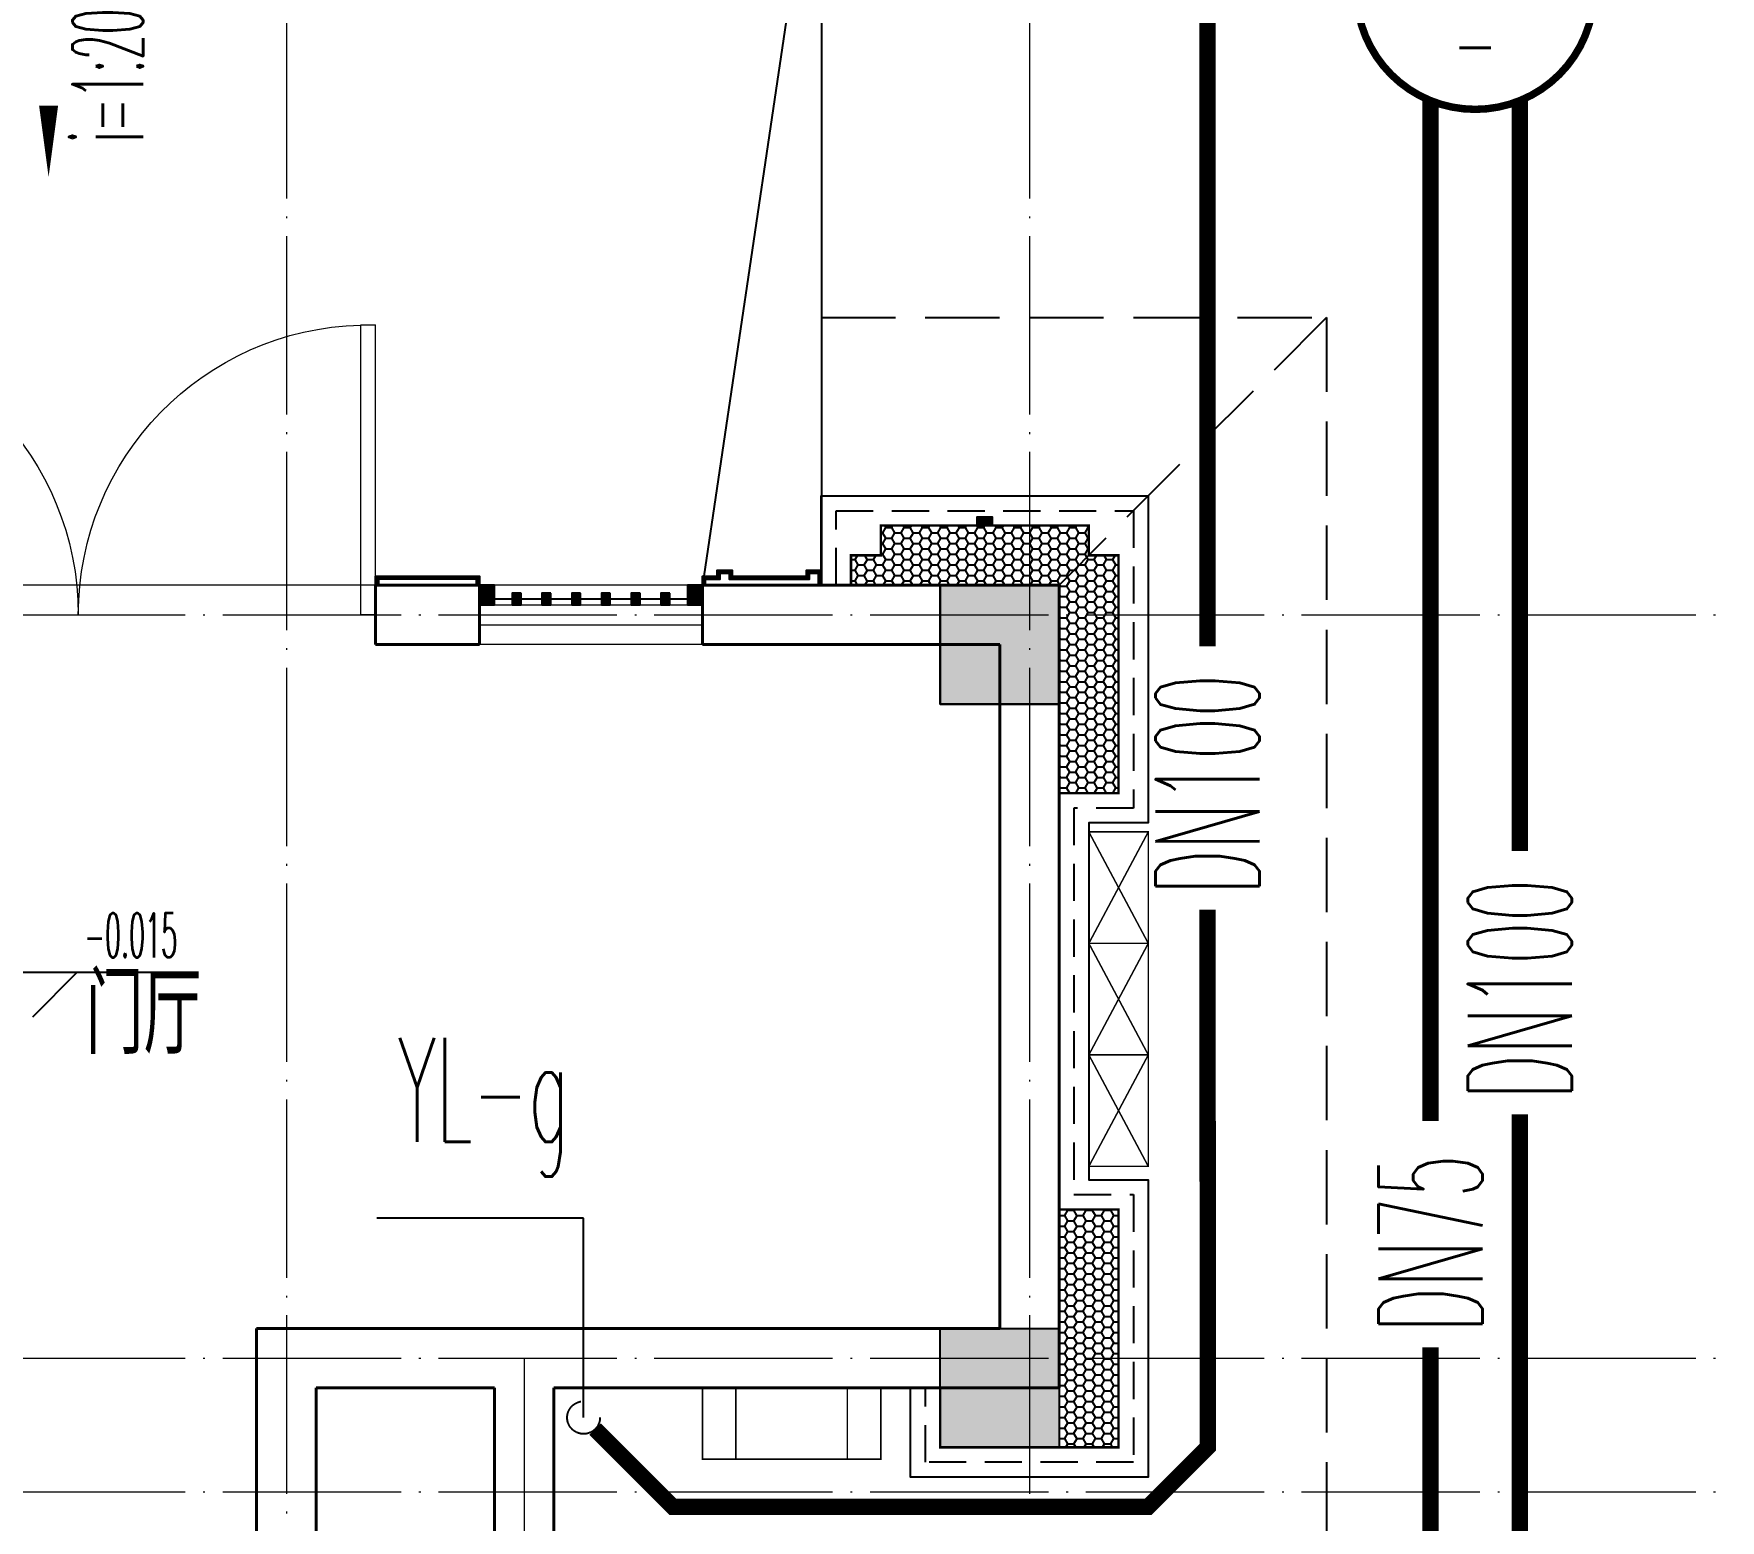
# Model space of a CAD drawing. Extents: x 27938 to 650306, y -92720 to 1524912.
# Drawn here: x 313767 to 319441, y 685112 to 690112 of the extents above; entities that cross this region are included whole.
import ezdxf
from ezdxf.enums import TextEntityAlignment as Align

# ---------------------------------------------------------------- set-up
doc = ezdxf.new("R2010")
doc.units = 0
doc.header["$LTSCALE"] = 1000
doc.header["$MEASUREMENT"] = 0
for name, pattern in [('DASH', [0.35, 0.25, -0.1]), ('DOTE', [2.42, 2, -0.2, 0.02, -0.2]), ('HIDDEN', [0.375, 0.25, -0.125])]:
    doc.linetypes.add(name, pattern=pattern)
for name, color, linetype in [('A-EQPM-MECH', 191, 'Continuous'), ('DIM_ELEV', 3, 'Continuous'), ('DIM_SYMB', 3, 'Continuous'), ('DIM_雨水', 3, 'Continuous'), ('PIPE-雨水', 4, 'Y'), ('PIPE-餐饮排水', 41, 'P'), ('PUB_TEXT', 4, 'Continuous'), ('TEXT_雨水', 7, 'Continuous'), ('TEXT_餐饮排水', 7, 'Continuous'), ('VPIPE-雨水', 4, 'DASH'), ('卫生间', 6, 'Continuous'), ('看线', 251, 'Continuous'), ('立面', 73, 'Continuous'), ('立面-看线', 251, 'Continuous'), ('设备', 253, 'Continuous'), ('铝合金', 144, 'Continuous')]:
    doc.layers.add(name, color=color, linetype=linetype)
for name, color, linetype, lineweight in [('DOTE', 19, 'DOTE', 9), ('PUB_HATCH', 8, 'Continuous', 9), ('WALL', 9, 'Continuous', 40), ('WINDOW', 8, 'Continuous', 15)]:
    doc.layers.add(name, color=color, linetype=linetype, lineweight=lineweight)
doc.styles.add('_TCH_DIM', font='SIMPLEX.shx', dxfattribs={"width": 0.6, "oblique": 10, "bigfont": 'hztxt.shx'})
doc.styles.add('_TWT_CIRCLE', font='COMPLEX', dxfattribs={"width": 1.1, "height": 3.5, "bigfont": 'HZTXT'})
doc.styles.add('_TWT_PIPEDN', font='SIMPLEX.shx', dxfattribs={"width": 0.6, "oblique": 10, "height": 3, "bigfont": 'HZTXT.shx'})
doc.styles.add('_TWT_SERIAL', font='simplex.shx', dxfattribs={"width": 0.6, "oblique": 10, "height": 3, "bigfont": 'aadri.shx'})
doc.styles.get("Standard").update_dxf_attribs({"font": 'gbenor.shx', "bigfont": 'gbcbig.shx'})
doc.linetypes.add('P', pattern='A,3,-0.2,["P",Standard,S=0.25,R=0,X=-0.1,Y=-0.115],-0.2', length=3.4)
doc.linetypes.add('Y', pattern='A,3,-0.2,["Y",Standard,S=0.25,R=0,X=-0.1,Y=-0.115],-0.2', length=3.4)

# ---------------------------------------------------------------- blocks, each defined once
blk = doc.blocks.new('A$C028C60F5')
at = {"color": 0}
blk.add_lwpolyline([(400, 0), (0, 0), (0, -400), (400, -400)], close=True, dxfattribs=at)
at = {"layer": 'PUB_HATCH', "color": 0}
blk.add_solid([(0, -400), (400, -400), (0, 0), (400, 0)], dxfattribs=at)
blk = doc.blocks.new('A$C341176C1')
at = {"layer": '设备', "color": 0, "const_width": 5}
blk.add_lwpolyline([(-240, -200), (0, -200), (0, -800), (-240, -800)], close=True, dxfattribs=at)
for points in [[(-240, -312.3), (0, -312.3)], [(-240, -687.7), (0, -687.7)]]:
    blk.add_lwpolyline(points, dxfattribs=at)
blk = doc.blocks.new('GDRDADWDAD')
at = {"layer": 'DOTE', "linetype": 'DOTE', "ltscale": 0.3}
for p, q in [((314616.6, 690157.2), (314616.6, 679557.2)), ((317116.6, 690157.2), (317116.6, 681057.2)), ((270116.6, 688157.2), (328916.6, 688157.2)), ((270116.6, 685657.2), (328916.6, 685657.2)), ((315416.6, 685657.2), (315416.6, 683657.2)), ((270116.6, 685207.2), (328916.6, 685207.2))]:
    blk.add_line(p, q, dxfattribs=at)
blk = doc.blocks.new('HFGHFHF')
at = {"layer": '卫生间', "color": 159, "linetype": 'DASH', "true_color": 0x22346e}
blk.add_line((280916.6, 689157.2), (281816.6, 688257.2), dxfattribs=at)
blk.add_lwpolyline([(282616.8, 689157.2), (280916.6, 689157.2), (280916.6, 684657.2), (280916.6, 684657.2), (280916.6, 684357.2), (272916.6, 684357.2), (272916.6, 683357.2), (271116.6, 683357.2), (271116.6, 673357.2), (273766.6, 673357.2), (273766.6, 672157.2), (297866.6, 672157.2), (297866.6, 673357.2), (299516.6, 673357.2)], dxfattribs=at)
blk = doc.blocks.new('A$C3EFA6995')
at = {"color": 8}
for p in [(9700, 100), (9700, -2400)]:
    blk.add_blockref('A$C028C60F5', p, dxfattribs=at)
blk = doc.blocks.new('$WINLIB2D$00000001')
at = {"color": 0}
for points in [[(-0.5, 0.5), (-0.5, -0.5)], [(-0.5, 0.5), (0.5, 0.5)], [(0.5, -0.5), (0.5, 0.5)], [(0.5, 0.1667), (-0.5, 0.1667)], [(0.5, -0.1667), (-0.5, -0.1667)], [(-0.5, -0.5), (0.5, -0.5)]]:
    blk.add_lwpolyline(points, dxfattribs=at)
blk = doc.blocks.new('$DorLib2D$00000002')
for p, q in [((-0.5, 0), (-0.5, 0.4875)), ((-0.475, 0.4875), (-0.5, 0.4875)), ((-0.475, 0), (-0.475, 0.4875)), ((0.475, 0), (0.475, 0.4875)), ((0.475, 0.4875), (0.5, 0.4875)), ((0.5, 0), (0.5, 0.4875)), ((-0.5, 0), (-0.475, 0)), ((0.5, 0), (0.475, 0))]:
    blk.add_line(p, q)
at = {"lineweight": 13}
for centre, start, end in [((-0.4875, 0), 0, 88.5307), ((0.4875, 0), 91.4693, 180)]:
    blk.add_arc(centre, 0.4875, start, end, dxfattribs=at)

msp = doc.modelspace()

# ---------------------------------------------------------------- hatches: boundary and pattern name
at = {"layer": 'PIPE-雨水'}
for points in [[(317716.6, 685357.2), (317744.1, 685357.2), (317744.1, 685345.8)], [(317716.6, 685357.2), (317736, 685337.7), (317744.1, 685345.8)], [(315916.6, 685157.2), (315897.1, 685137.7), (315905.2, 685129.7)], [(315916.6, 685157.2), (315916.6, 685129.7), (315905.2, 685129.7)], [(317516.6, 685157.2), (317516.6, 685129.7), (317528, 685129.7)], [(317516.6, 685157.2), (317536, 685137.7), (317528, 685129.7)]]:
    msp.add_hatch(color=256, dxfattribs=at).paths.add_polyline_path(points)
at = {"layer": '立面'}
h = msp.add_hatch(dxfattribs=at)
h.set_pattern_fill('ANSI31', color=8, scale=2)
h.set_pattern_definition([(45, (-577433.4547, -107108.3295), (-2.24506403, 2.24506403), [])])
h.paths.add_polyline_path([(316991.3, 688457.2), (316941.3, 688457.2), (316941.3, 688487.2), (316991.3, 688487.2)])
h = msp.add_hatch(dxfattribs=at)
h.set_pattern_fill('ANSI31', color=8, scale=2)
h.set_pattern_definition([(45, (-577633.4547, -108177.829), (-2.24506403, 2.24506403), [])])
edge = h.paths.add_edge_path()
edge.add_line((315266.6, 688257.2), (315256.6, 688257.2))
edge.add_line((315256.6, 688257.2), (315256.6, 688277.2))
edge.add_line((315256.6, 688277.2), (314926.6, 688277.2))
edge.add_line((314926.6, 688277.2), (314926.6, 688257.3))
edge.add_line((314926.6, 688257.3), (314916.6, 688257.2))
edge.add_line((314916.6, 688257.2), (314916.6, 688287.2))
edge.add_line((314916.6, 688287.2), (315266.6, 688287.2))
edge.add_line((315266.6, 688287.2), (315266.6, 688257.2))
h = msp.add_hatch(dxfattribs=at)
h.set_pattern_fill('ANSI31', color=8, scale=2)
h.set_pattern_definition([(45, (-389425.706, -266823.1597), (-2.24506403, 2.24506403), [])])
h.paths.add_polyline_path([(316416.3, 688257.3), (316016.6, 688257.3), (316016.6, 688287.3), (316066.6, 688287.3), (316066.6, 688307.4), (316116.6, 688307.4), (316116.6, 688287.4), (316366.5, 688287.1), (316366.6, 688307.4), (316416.3, 688307.4)])
h.paths.add_polyline_path([(316406.3, 688257.3), (316026.6, 688257.3), (316026.6, 688277.3), (316076.6, 688277.3), (316076.6, 688297.4), (316106.6, 688297.4), (316106.6, 688277.4), (316376.4, 688277.1), (316376.5, 688297.4), (316406.3, 688297.4)])
h = msp.add_hatch(dxfattribs=at)
h.set_pattern_fill('ANSI31', color=8, scale=2)
h.set_pattern_definition([(45, (-388785.9383, -266823.3383), (-2.24506403, 2.24506403), [])])
h.paths.add_polyline_path([(315316.6, 688257.2), (315266.6, 688257.2), (315266.6, 688190.5), (315316.6, 688190.5)])
h = msp.add_hatch(dxfattribs=at)
h.set_pattern_fill('ANSI31', color=8, scale=2)
h.set_pattern_definition([(45, (-388875.941, -266823.3472), (-2.24506403, 2.24506403), [])])
h.paths.add_polyline_path([(315406.6, 688230.2), (315376.6, 688230.2), (315376.6, 688190.5), (315406.6, 688190.5)])
h = msp.add_hatch(dxfattribs=at)
h.set_pattern_fill('ANSI31', color=8, scale=2)
h.set_pattern_definition([(45, (-388975.941, -266823.3463), (-2.24506403, 2.24506403), [])])
h.paths.add_polyline_path([(315506.6, 688230.2), (315476.6, 688230.2), (315476.6, 688190.5), (315506.6, 688190.5)])
h = msp.add_hatch(dxfattribs=at)
h.set_pattern_fill('ANSI31', color=8, scale=2)
h.set_pattern_definition([(45, (-389075.941, -266823.3454), (-2.24506403, 2.24506403), [])])
h.paths.add_polyline_path([(315606.6, 688230.2), (315576.6, 688230.2), (315576.6, 688190.5), (315606.6, 688190.5)])
h = msp.add_hatch(dxfattribs=at)
h.set_pattern_fill('ANSI31', color=8, scale=2)
h.set_pattern_definition([(45, (-389175.941, -266823.3444), (-2.24506403, 2.24506403), [])])
h.paths.add_polyline_path([(315706.6, 688230.2), (315676.6, 688230.2), (315676.6, 688190.5), (315706.6, 688190.5)])
h = msp.add_hatch(dxfattribs=at)
h.set_pattern_fill('ANSI31', color=8, scale=2)
h.set_pattern_definition([(45, (-389275.941, -266823.3435), (-2.24506403, 2.24506403), [])])
h.paths.add_polyline_path([(315806.6, 688230.2), (315776.6, 688230.2), (315776.6, 688190.5), (315806.6, 688190.5)])
h = msp.add_hatch(dxfattribs=at)
h.set_pattern_fill('ANSI31', color=8, scale=2)
h.set_pattern_definition([(45, (-389375.941, -266823.3426), (-2.24506403, 2.24506403), [])])
h.paths.add_polyline_path([(315906.6, 688230.2), (315876.6, 688230.2), (315876.6, 688190.5), (315906.6, 688190.5)])
h = msp.add_hatch(dxfattribs=at)
h.set_pattern_fill('ANSI31', color=8, scale=2)
h.set_pattern_definition([(45, (-389485.9416, -266823.342), (-2.24506403, 2.24506403), [])])
h.paths.add_polyline_path([(316016.6, 688257.2), (315966.6, 688257.2), (315966.6, 688190.5), (316016.6, 688190.5)])
at = {"layer": '立面-看线'}
h = msp.add_hatch(dxfattribs=at)
h.set_pattern_fill('HONEY', color=8, scale=13)
h.set_pattern_definition([(0, (-144800.637, 156240.446), (30.95625, 17.872595), [20.6375, -41.275]), (120, (-144800.637, 156240.446), (-30.9562463, 17.8726014), [20.6375, -41.275]), (60, (-144800.637, 156240.446), (3.7e-06, 35.7451964), [-41.275, 20.6375])])
h.paths.add_polyline_path([(316616.3, 688357.2), (316616.3, 688457.2), (317316.3, 688457.2), (317316.3, 688357.2), (317416.3, 688357.2), (317416.3, 687557.2), (317216.6, 687557.2), (317216.6, 688257.2), (316517.2, 688257.2), (316517.2, 688357.2)])
h = msp.add_hatch(dxfattribs=at)
h.set_pattern_fill('HONEY', color=8, scale=13)
h.set_pattern_definition([(0, (-144900, 153140.447), (30.95625, 17.872595), [20.6375, -41.275]), (120, (-144900, 153140.447), (-30.9562463, 17.8726014), [20.6375, -41.275]), (60, (-144900, 153140.447), (3.7e-06, 35.7451964), [-41.275, 20.6375])])
h.paths.add_polyline_path([(317216.6, 685557.2), (317216.6, 685557.2), (317216.6, 686157.2), (317416, 686157.2), (317416, 685357.2), (317216.6, 685357.2)])

# ---------------------------------------------------------------- linework, layer by layer
at = {"color": 8, "const_width": 8}
for points in [[(317216.6, 687557.2), (317416.3, 687557.2), (317416.3, 688357.2), (317316.3, 688357.2), (317316.3, 688457.2), (317026.3, 688457.2), (317026.3, 688457.2), (316906.3, 688457.2), (316906.3, 688457.2), (316616.3, 688457.2), (316616.3, 688357.2), (316516.3, 688357.2), (316516.3, 688257.2)], [(317216.6, 686157.2), (317416.6, 686157.2), (317416.6, 685357.2), (316816.6, 685357.2), (316816.6, 685557.2)]]:
    msp.add_lwpolyline(points, dxfattribs=at)
at = {"layer": 'A-EQPM-MECH', "color": 8}
for points in [[(311416.8, 688257.2), (311416.8, 690957.2), (316416.8, 690957.2), (316416.8, 688257.2)], [(316416.6, 690957.2), (316016.6, 688257.2)]]:
    msp.add_lwpolyline(points, dxfattribs=at)
at = {"layer": 'DIM_ELEV', "color": 8}
for p, q in [((313613.2, 686954.9), (314278.2, 686954.9)), ((313763.2, 686804.9), (313913.2, 686954.9))]:
    msp.add_line(p, q, dxfattribs=at)
at = {"layer": 'DIM_SYMB', "color": 8}
msp.add_lwpolyline([(313816.6, 690364.3, 0, 0, 0), (313816.6, 689629.5, 0, 64, 0), (313816.6, 689869.5, 0, 0, 0)], format="xyseb", dxfattribs=at)
at = {"layer": 'DIM_雨水'}
for p, q in [((315616.6, 686127.8), (314921.4, 686127.8)), ((315616.6, 685457.2), (315616.6, 686127.8))]:
    msp.add_line(p, q, dxfattribs=at)
at = {"layer": 'DIM_雨水', "const_width": 25}
msp.add_lwpolyline([(319016.6, 690257.2, 1), (318216.6, 690257.2, 1)], format="xyb", close=True, dxfattribs=at)
at = {"layer": 'PIPE-雨水', "const_width": 55}
for points in [[(317716, 688051.3), (317715.3, 690857.2)], [(317716.6, 685357.2), (317716.2, 687165.3)], [(315655.5, 685418.3), (315916.6, 685157.2)], [(317716.6, 685357.2), (317516.6, 685157.2)], [(315916.6, 685157.2), (317516.6, 685157.2)]]:
    msp.add_lwpolyline(points, dxfattribs=at)
at = {"layer": 'PIPE-餐饮排水', "const_width": 55}
for points in [[(318466.6, 689886.4), (318466.6, 686455.3)], [(318766.6, 689886.4), (318766.6, 687363.2)], [(318766.6, 686477.2), (318766.6, 684823.5)], [(318466.6, 685693.6), (318466.6, 685023.9)]]:
    msp.add_lwpolyline(points, dxfattribs=at)
at = {"layer": 'VPIPE-雨水'}
msp.add_circle((315616.6, 685457.2), 55, dxfattribs=at)
at = {"layer": 'WALL', "color": 8}
for p, q in [((315266.6, 688257.2), (314916.6, 688257.2)), ((314916.6, 688257.2), (314916.6, 688057.2)), ((315266.6, 688057.2), (315266.6, 688257.2)), ((317216.6, 688257.2), (316016.6, 688257.2)), ((316016.6, 688257.2), (316016.6, 688057.2)), ((317216.6, 688257.2), (317216.6, 685557.2)), ((314916.6, 688057.2), (315266.6, 688057.2)), ((316016.6, 688057.2), (317016.6, 688057.2)), ((317016.6, 688057.2), (317016.6, 685757.2)), ((314516.6, 685757.3), (314516.6, 684757.2)), ((315416.6, 685757.3), (314516.6, 685757.3)), ((317016.6, 685757.2), (315416.6, 685757.3)), ((314716.6, 684757.2), (314716.6, 685557.3)), ((315316.6, 685557.3), (314716.6, 685557.3)), ((315316.6, 685557.3), (315316.6, 683757.2)), ((315516.6, 685557.3), (315516.6, 683757.2)), ((317216.6, 685557.2), (315516.6, 685557.3))]:
    msp.add_line(p, q, dxfattribs=at)
at = {"layer": 'WINDOW'}
msp.add_line((314916.6, 688257.2), (312916.6, 688257.2), dxfattribs=at)
at = {"layer": '看线', "color": 8}
msp.add_lwpolyline([(316416.3, 688257.2), (316416.3, 688557.2), (317516.3, 688557.2), (317516.3, 687457.2), (317316.6, 687457.2), (317316.6, 686257.2), (317516.6, 686257.2), (317516.6, 685257.2), (316716.6, 685257.2), (316716.6, 685557.2)], dxfattribs=at)
at = {"layer": '看线', "color": 8, "linetype": 'HIDDEN', "ltscale": 0.5}
msp.add_lwpolyline([(316466.3, 688257.2), (316466.3, 688507.2), (317466.3, 688507.2), (317466.3, 687507.2), (317266.6, 687507.2), (317266.6, 686207.2), (317466.6, 686207.2), (317466.6, 685307.2), (316766.6, 685307.2), (316766.6, 685557.2)], dxfattribs=at)
at = {"layer": '立面', "color": 8}
for p, q in [((315806.6, 688230.2), (315776.6, 688230.2)), ((315776.6, 688230.2), (315776.6, 688190.5)), ((315806.6, 688190.5), (315806.6, 688230.2)), ((315776.6, 688190.5), (315806.6, 688190.5))]:
    msp.add_line(p, q, dxfattribs=at)
for points in [[(316991.3, 688457.2), (316941.3, 688457.2), (316941.3, 688487.2), (316991.3, 688487.2)], [(315316.6, 688257.2), (315266.6, 688257.2), (315266.6, 688190.5), (315316.6, 688190.5)], [(315406.6, 688230.2), (315376.6, 688230.2), (315376.6, 688190.5), (315406.6, 688190.5)], [(315506.6, 688230.2), (315476.6, 688230.2), (315476.6, 688190.5), (315506.6, 688190.5)], [(315606.6, 688230.2), (315576.6, 688230.2), (315576.6, 688190.5), (315606.6, 688190.5)], [(315706.6, 688230.2), (315676.6, 688230.2), (315676.6, 688190.5), (315706.6, 688190.5)], [(316016.6, 688257.2), (315966.6, 688257.2), (315966.6, 688190.5), (316016.6, 688190.5)]]:
    msp.add_lwpolyline(points, close=True, dxfattribs=at)
msp.add_lwpolyline([(315266.6, 688257.2), (315256.6, 688257.2), (315256.6, 688277.2), (314926.6, 688277.2), (314926.6, 688257.3), (314916.6, 688257.2), (314916.6, 688287.2), (315266.6, 688287.2), (315266.6, 688257.2)], dxfattribs=at)
at = {"layer": '设备', "color": 8, "const_width": 5}
for points in [[(317316.6, 687052.2), (317316.6, 687427.2), (317516.6, 687427.2), (317516.6, 687052.2)], [(317316.6, 686677.2), (317316.6, 687052.2), (317516.6, 687052.2), (317516.6, 686677.2)], [(317316.6, 686302.2), (317316.6, 686677.2), (317516.6, 686677.2), (317516.6, 686302.2)]]:
    msp.add_lwpolyline(points, close=True, dxfattribs=at)
for points in [[(317316.6, 687427.2), (317516.6, 687052.2)], [(317516.6, 687427.2), (317316.6, 687052.2)], [(317316.6, 687052.2), (317516.6, 686677.2)], [(317516.6, 687052.2), (317316.6, 686677.2)], [(317316.6, 686677.2), (317516.6, 686302.2)], [(317516.6, 686677.2), (317316.6, 686302.2)]]:
    msp.add_lwpolyline(points, dxfattribs=at)
at = {"layer": '铝合金', "color": 8}
for p, q in [((315376.6, 688210.3), (315316.6, 688210.3)), ((315476.6, 688210.3), (315406.6, 688210.3)), ((315576.6, 688210.3), (315506.6, 688210.3)), ((315676.6, 688210.3), (315606.6, 688210.3)), ((315776.6, 688210.3), (315706.6, 688210.3)), ((315876.6, 688210.3), (315806.6, 688210.3)), ((315966.6, 688210.3), (315906.6, 688210.3))]:
    msp.add_line(p, q, dxfattribs=at)
for points in [[(316991.3, 688457.2), (316941.3, 688457.2), (316941.3, 688487.2), (316991.3, 688487.2)], [(315316.6, 688257.2), (315266.6, 688257.2), (315266.6, 688190.5), (315316.6, 688190.5)], [(315406.6, 688230.2), (315376.6, 688230.2), (315376.6, 688190.5), (315406.6, 688190.5)], [(315506.6, 688230.2), (315476.6, 688230.2), (315476.6, 688190.5), (315506.6, 688190.5)], [(315606.6, 688230.2), (315576.6, 688230.2), (315576.6, 688190.5), (315606.6, 688190.5)], [(315706.6, 688230.2), (315676.6, 688230.2), (315676.6, 688190.5), (315706.6, 688190.5)], [(315806.6, 688230.2), (315776.6, 688230.2), (315776.6, 688190.5), (315806.6, 688190.5)], [(315906.6, 688230.2), (315876.6, 688230.2), (315876.6, 688190.5), (315906.6, 688190.5)], [(316016.6, 688257.2), (315966.6, 688257.2), (315966.6, 688190.5), (316016.6, 688190.5)]]:
    msp.add_lwpolyline(points, close=True, dxfattribs=at)
for points in [[(315266.6, 688257.2), (315256.6, 688257.2), (315256.6, 688277.2), (314926.6, 688277.2), (314926.6, 688257.3), (314916.6, 688257.2), (314916.6, 688287.2), (315266.6, 688287.2), (315266.6, 688257.2)], [(316016.6, 688257.3), (316016.6, 688287.3), (316066.6, 688287.3), (316066.6, 688307.4), (316116.6, 688307.4), (316116.6, 688287.4), (316366.5, 688287.1), (316366.6, 688307.4), (316416.3, 688307.4), (316416.3, 688257.3)], [(316026.6, 688257.3), (316026.6, 688277.3), (316076.6, 688277.3), (316076.6, 688297.4), (316106.6, 688297.4), (316106.6, 688277.4), (316376.4, 688277.1), (316376.5, 688297.4), (316406.3, 688297.4), (316406.3, 688257.3)]]:
    msp.add_lwpolyline(points, dxfattribs=at)

# ---------------------------------------------------------------- block references
msp.add_blockref('GDRDADWDAD', (0, 0))
at = {"color": 8, "xscale": -1}
for name, p in [('HFGHFHF', (599033.2, 0)), ('A$C3EFA6995', (326916.6, 688157.2))]:
    msp.add_blockref(name, p, dxfattribs=at)
at = {"color": 8}
msp.add_blockref('A$C028C60F5', (316816.6, 688257.2), dxfattribs=at)
at = {"color": 8, "xscale": -1, "rotation": 270}
msp.add_blockref('A$C341176C1', (316816.6, 685557.2), dxfattribs=at)
at = {"layer": 'WINDOW', "rotation": 180}
for name, p, xscale, yscale, zscale in [('$DorLib2D$00000002', (313916.6, 688157.2), 2000, -2000, 2000), ('$WINLIB2D$00000001', (315641.6, 688157.2), 750.0034281517146, -200, 750.0034281517146)]:
    msp.add_blockref(name, p, dxfattribs=dict(at, xscale=xscale, yscale=yscale, zscale=zscale))

# ---------------------------------------------------------------- texts
at = {"layer": 'DIM_ELEV', "color": 8, "style": '_TCH_DIM', "width": 0.423529}
msp.add_text('-0.015', height=148.75, dxfattribs=at).set_placement((313936.2, 687005))
at = {"layer": 'DIM_雨水', "color": 7, "style": '_TWT_CIRCLE', "width": 0.777778}
msp.add_text('-', height=207, dxfattribs=at).set_placement((318540.7, 689975.9), (318692.5, 689975.9), align=Align.FIT)
at = {"layer": 'DIM_雨水', "color": 7, "style": '_TWT_SERIAL', "width": 0.48}
msp.add_text('YL-g', height=350, dxfattribs=at).set_placement((314991.4, 686384.5))
at = {"layer": 'PUB_TEXT', "color": 8, "style": '_TCH_DIM', "width": 0.423529}
msp.add_text('i=1:20', height=238, rotation=90, dxfattribs=at).set_placement((314134.7, 689747.1))
at = {"layer": 'PUB_TEXT', "color": 8}
msp.add_text('门厅', height=270.07, dxfattribs=at).set_placement((313941.6, 686680))
at = {"layer": 'TEXT_雨水', "style": '_TWT_PIPEDN', "width": 0.48}
msp.add_text('DN100', height=350, rotation=90.0132, dxfattribs=at).set_placement((317891.1, 687215.4))
at = {"layer": 'TEXT_餐饮排水', "style": '_TWT_PIPEDN', "width": 0.48}
for s, p in [('DN100', (318941.6, 686527.2)), ('DN75', (318641.6, 685743.6))]:
    msp.add_text(s, height=350, rotation=90, dxfattribs=at).set_placement(p)

doc.saveas('drawing.dxf')
